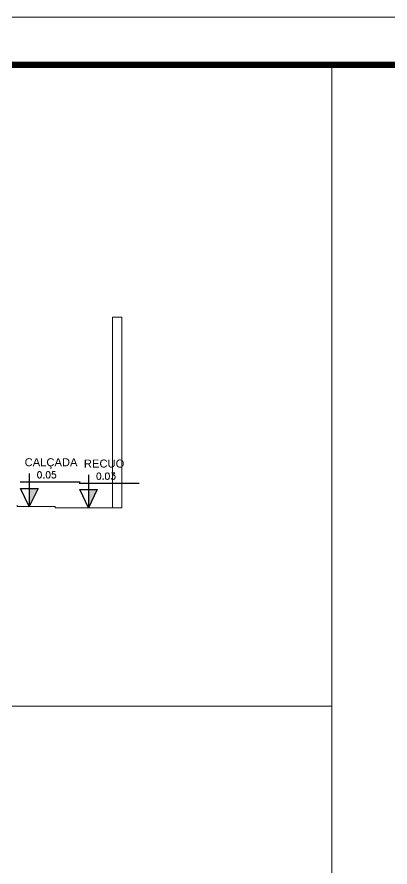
# Model space of a CAD drawing. Header units: millimetres. Extents: x 4595 to 4915, y 2085 to 2243.
# Drawn here: x 4660.54 to 4666.41, y 2166.39 to 2179.77 of the extents above; entities that cross this region are included whole.
import ezdxf

# ---------------------------------------------------------------- set-up
doc = ezdxf.new("R2010")
doc.units = ezdxf.units.MM
doc.header["$LTSCALE"] = 0.8
for name, color, linetype in [('PORTAS', 3, 'Continuous'), ('texto pequeno', 3, 'Continuous'), ('TEXTO0', 7, 'Continuous'), ('TXT_0', 7, 'Continuous')]:
    doc.layers.add(name, color=color, linetype=linetype)
doc.styles.add('SANSSERIF', font='sas_____.pfb', dxfattribs={"height": 1})
doc.styles.get("Standard").update_dxf_attribs({"font": 'txt.shx', "height": 0.12})

# ---------------------------------------------------------------- blocks, each defined once
blk = doc.blocks.new('Adc_nivelelev')
blk.add_hatch(color=256).paths.add_polyline_path([(0, 0), (0.131, 0.271), (0, 0.271)])
for p, q in [((0, 0.495), (0, 0)), ((-0.138, 0.368), (0.76, 0.368))]:
    blk.add_line(p, q)
blk.add_lwpolyline([(-0.131, 0.271), (0.131, 0.271), (0, 0)], close=True)
at = {"flags": 8}
blk.add_attdef('NIVEL', (0.111, 0.424), '', height=0.1, dxfattribs=at)

msp = doc.modelspace()

# ---------------------------------------------------------------- linework, layer by layer
at = {"layer": 'PORTAS', "color": 0, "lineweight": 13}
for p, q in [((4662.044, 2172.046), (4662.044, 2175.046)), ((4662.194, 2175.046), (4662.044, 2175.046)), ((4662.194, 2172.046), (4662.194, 2175.046)), ((4662.194, 2172.046), (4662.194, 2175.046)), ((4660.544, 2172.086), (4660.544, 2172.066)), ((4660.544, 2172.066), (4661.144, 2172.066)), ((4661.144, 2172.066), (4661.144, 2172.046)), ((4661.144, 2172.046), (4662.194, 2172.046))]:
    msp.add_line(p, q, dxfattribs=at)
at = {"layer": 'TEXTO0', "color": 0, "linetype": 'ByBlock', "lineweight": 13}
for p, q in [((4652.585, 2178.998), (4665.497, 2178.998)), ((4665.497, 2178.998), (4665.497, 2150.453)), ((4652.585, 2168.923), (4665.497, 2168.923))]:
    msp.add_line(p, q, dxfattribs=at)
msp.add_lwpolyline([(4623.628, 2135.22), (4684.828, 2135.22), (4684.828, 2179.77), (4623.628, 2179.77)], close=True, dxfattribs=at)
at = {"layer": 'TEXTO0', "color": 0, "linetype": 'ByBlock', "lineweight": 13, "const_width": 0.1}
msp.add_lwpolyline([(4624.378, 2135.97), (4684.078, 2135.97), (4684.078, 2179.02), (4624.378, 2179.02)], close=True, dxfattribs=at)

# ---------------------------------------------------------------- block references
at = {"layer": 'TXT_0', "color": 0, "lineweight": 13}
ref = msp.add_blockref('Adc_nivelelev', (4660.737, 2172.066), dxfattribs=dict(at, xscale=1.049999999999727, yscale=1.049999999999727, zscale=1.049999999999727))
ref.add_attrib('NIVEL', '0.05', (4660.853, 2172.511), dxfattribs={"height": 0.105, "flags": 8})
ref = msp.add_blockref('Adc_nivelelev', (4661.669, 2172.046), dxfattribs=dict(at, xscale=1.049999999999727, yscale=1.049999999999727, zscale=1.049999999999727))
ref.add_attrib('NIVEL', '0.03', (4661.785, 2172.491), dxfattribs={"height": 0.105, "flags": 8})

# ---------------------------------------------------------------- texts
at = {"layer": 'texto pequeno', "color": 0, "lineweight": 13, "style": 'SANSSERIF'}
for s, p in [('CALÇADA', (4660.664, 2172.699)), ('RECUO', (4661.596, 2172.678))]:
    msp.add_text(s, height=0.126, dxfattribs=at).set_placement(p)

doc.saveas('drawing.dxf')
